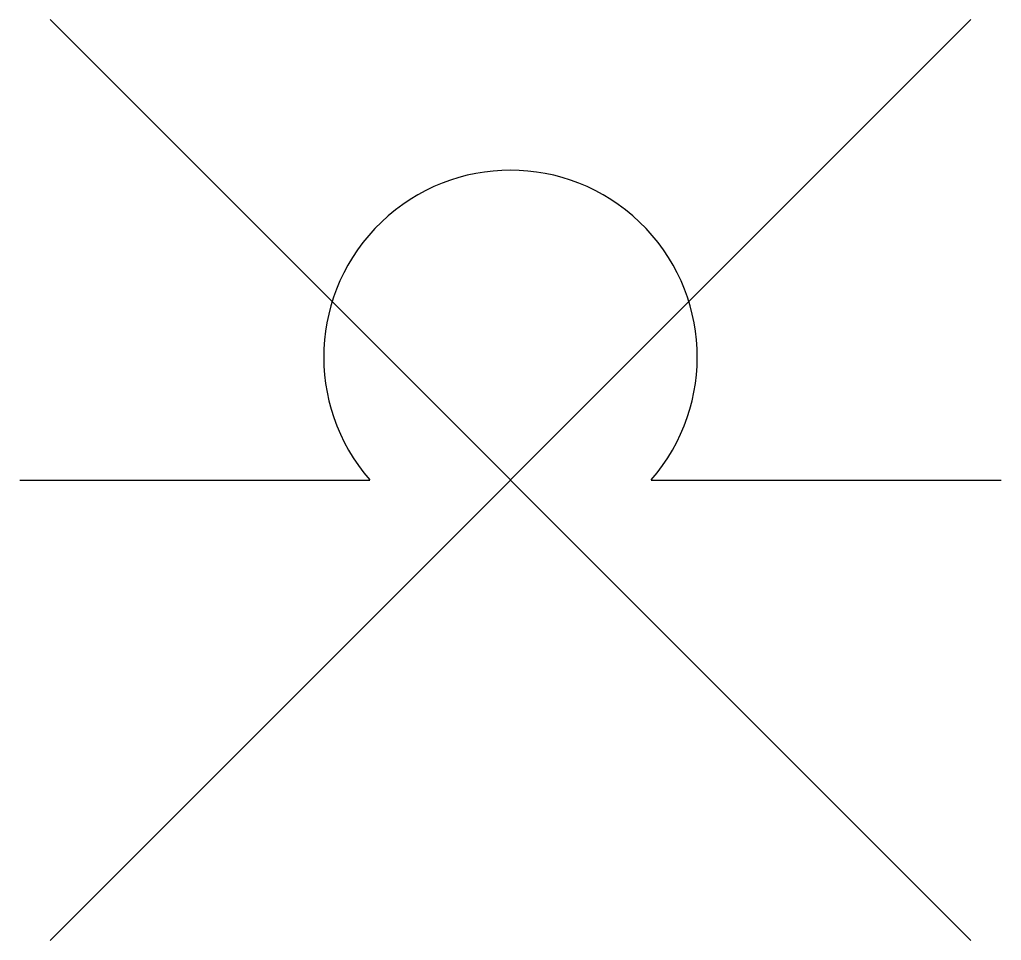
# Model space of a CAD drawing. Extents: x -5.9 to 5.9, y -5.5 to 5.5.
import ezdxf

# ---------------------------------------------------------------- set-up
doc = ezdxf.new("R2010")
doc.units = 0

msp = doc.modelspace()

# ---------------------------------------------------------------- linework, layer by layer
for p, q in [((-5.866, 0), (-1.681, 0)), ((1.681, 0), (5.866, 0))]:
    msp.add_line(p, q)
for points in [[(5.5, 5.5), (-5.5, -5.5)], [(-5.5, 5.5), (5.5, -5.5)]]:
    msp.add_lwpolyline(points)
msp.add_arc((0, 1.469), 2.232, 318.8462, 221.1538)

doc.saveas('drawing.dxf')
